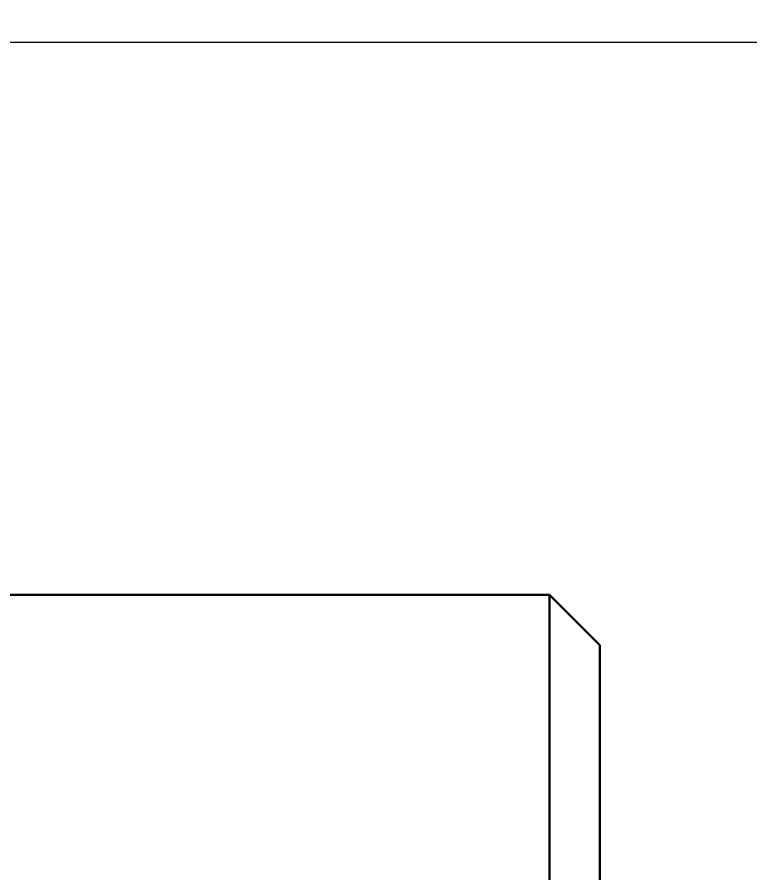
# Model space of a CAD drawing. Header units: millimetres. Extents: x 0 to 1749, y -46 to 1352.
# Drawn here: x 514.94 to 522.23, y 1011.19 to 1019.71 of the extents above; entities that cross this region are included whole.
import ezdxf

# ---------------------------------------------------------------- set-up
doc = ezdxf.new("R2010")
doc.units = ezdxf.units.MM
doc.layers.add('screw', color=33, linetype='Continuous', lineweight=13)
doc.styles.get("Standard").update_dxf_attribs({"font": 'SimSun.ttf', "height": 20})
doc.dimstyles.get("Standard").update_dxf_attribs({"dimtxt": 5, "dimasz": 0.18, "dimexe": 0.18, "dimexo": 0.0625, "dimgap": 0.09, "dimtad": 0, "dimtih": 1, "dimtoh": 1, "dimdec": 4, "dimzin": 0, "dimdsep": 46, "dimtxsty": 'Standard', "dimcen": 0.09, "dimclrt": 1, "dimadec": 0, "dimazin": 0, "dimtfac": 1, "dimtdec": 4, "dimtofl": 0, "dimtmove": 0, "dimatfit": 3, "dimfxl": 0, "dimtolj": 1, "dimtzin": 0, "dimarcsym": 0})

# ---------------------------------------------------------------- blocks, each defined once
blk = doc.blocks.new('*D15')
at = {"color": 0, "lineweight": 18, "transparency": 16777216}
for p, q in [((507.802, 1104.9562), (665.2292, 1104.9562)), ((665.0492, 1100.9562), (665.0492, 989.5462)), ((665.0492, 857.9562), (665.0492, 969.3662)), ((507.802, 853.9562), (665.2292, 853.9562))]:
    blk.add_line(p, q, dxfattribs=at)
at = {"color": 0, "lineweight": 20, "transparency": 16777216}
for points in [[(664.3825, 1100.9562), (665.7158, 1100.9562), (665.0492, 1104.9562)], [(664.3825, 857.9562), (665.7158, 857.9562), (665.0492, 853.9562)]]:
    blk.add_solid(points, dxfattribs=at)
at = {"layer": 'Defpoints', "color": 0, "lineweight": 20, "transparency": 16777216}
for p in [(507.7395, 1104.9562), (507.7395, 853.9562), (665.0492, 853.9562)]:
    blk.add_point(p, dxfattribs=at)
at = {"color": 1, "lineweight": 20, "transparency": 16777216, "insert": (665.0492, 979.4562), "char_height": 20, "width": 111.50838, "attachment_point": 5}
blk.add_mtext('\\A1;{\\C256;250}', dxfattribs=at)
blk = doc.blocks.new('_Dot')
at = {"color": 0, "linetype": 'ByBlock', "lineweight": -2}
blk.add_line((-0.5, 0), (-1, 0), dxfattribs=at)
at = {"color": 0, "linetype": 'ByBlock', "lineweight": 30, "const_width": 0.5}
blk.add_lwpolyline([(-0.25, 0, 1), (0.25, 0, 1)], format="xyb", close=True, dxfattribs=at)
blk = doc.blocks.new('*D17')
at = {"color": 0, "lineweight": 18, "transparency": 16777216}
for p, q in [((427.302, 1019.4562), (614.4649, 1019.4562)), ((614.2849, 1015.4562), (614.2849, 999.2962)), ((614.2849, 962.9562), (614.2849, 979.1162)), ((482.802, 958.9562), (614.4649, 958.9562))]:
    blk.add_line(p, q, dxfattribs=at)
at = {"color": 0, "lineweight": 20, "transparency": 16777216}
for points in [[(613.6182, 1015.4562), (614.9515, 1015.4562), (614.2849, 1019.4562)], [(613.6182, 962.9562), (614.9515, 962.9562), (614.2849, 958.9562)]]:
    blk.add_solid(points, dxfattribs=at)
at = {"layer": 'Defpoints', "color": 0, "lineweight": 20, "transparency": 16777216}
for p in [(427.2395, 1019.4562), (482.7395, 958.9562), (614.2849, 958.9562)]:
    blk.add_point(p, dxfattribs=at)
at = {"color": 1, "lineweight": 20, "transparency": 16777216, "insert": (614.2849, 989.2062), "char_height": 20, "attachment_point": 5}
blk.add_mtext('\\A1;{\\C256;60}', dxfattribs=at)

msp = doc.modelspace()

# ---------------------------------------------------------------- linework, layer by layer
at = {"layer": 'screw', "color": 7, "linetype": 'Continuous', "lineweight": 30, "ltscale": 0.24}
for p, q in [((514.73953, 1013.95624), (520.23953, 1013.95624)), ((520.23953, 1013.95624), (520.73953, 1013.45624)), ((520.23953, 1003.95624), (520.23953, 1013.95624)), ((520.73953, 1004.45624), (520.73953, 1013.45624))]:
    msp.add_line(p, q, dxfattribs=at)

# ---------------------------------------------------------------- dimensions: what is measured, and where the dimension line sits
at = {"color": 7, "lineweight": 20}
for base, p1, p2, text, override, picture, middle in [((665.04917, 853.95624), (507.73953, 1104.95624), (507.73953, 853.95624), '{\\C256;250}', {"dimtxt": 20, "dimasz": 4, "dimcen": 0, "dimldrblk": 'Dot', "dimlwd": 18, "dimlwe": 18}, '*D15', (665.04917, 979.45624)), ((614.28487, 958.95624), (427.23953, 1019.45624), (482.73953, 958.95624), '{\\C256;60}', {"dimtxt": 20, "dimasz": 4, "dimdec": 0, "dimcen": 0, "dimtdec": 0, "dimldrblk": 'Dot', "dimlwd": 18, "dimlwe": 18}, '*D17', (614.28487, 989.20624))]:
    dim = msp.add_linear_dim(base=base, p1=p1, p2=p2, angle=90, text=text, dimstyle='Standard', override=override, dxfattribs=at)
    dim.commit()
    dim.dimension.update_dxf_attribs({"geometry": picture, "text_midpoint": middle})

doc.saveas('drawing.dxf')
